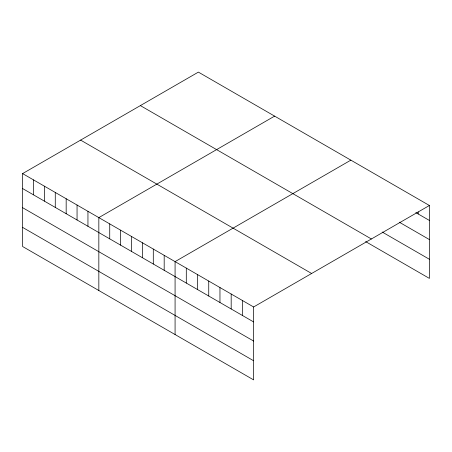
<?xml version="1.0" encoding="UTF-8"?>
<svg xmlns="http://www.w3.org/2000/svg" width="452" height="452" viewBox="0 0 452 452"><rect width="100%" height="100%" fill="white"/><g stroke="black" fill="none" stroke-linecap="round" stroke-linejoin="round"><path stroke-width="0.68" d="M22.6 173.596L253.623 306.976L253.623 379.889L22.6 246.509L22.6 173.596L198.377 72.111L429.4 205.49L429.4 278.404L365.617 241.583M274.613 116.124L98.835 217.61L98.835 290.523M350.854 160.144L175.077 261.623L175.077 334.542M253.623 306.976L429.4 205.49M415.817 212.604L429.4 220.446M399.28 222.186L429.4 239.571M382.155 232L429.4 259.278M140.369 105.598L371.391 238.984M80.609 140.103L311.631 273.488M22.6 188.552L253.623 321.931M22.6 207.677L253.623 341.057M22.6 227.384L253.623 360.764M418.179 211.931L418.179 213.971M242.402 300.495L242.402 315.451M231.181 294.02L231.181 308.976M219.96 287.54L219.96 302.495M208.739 281.059L208.739 296.02M197.518 274.584L197.518 289.54M186.297 268.104L186.297 283.059M164.183 255.34L164.183 270.296M153.296 249.052L153.296 264.008M142.403 242.764L142.403 257.719M131.509 236.475L131.509 251.431M120.622 230.187L120.622 245.142M109.729 223.898L109.729 238.854M87.948 211.321L87.948 226.277M77.055 205.033L77.055 219.994M66.167 198.744L66.167 213.706M55.274 192.456L55.274 207.417M44.381 186.173L44.381 201.129M33.493 179.885L33.493 194.84"/></g></svg>
